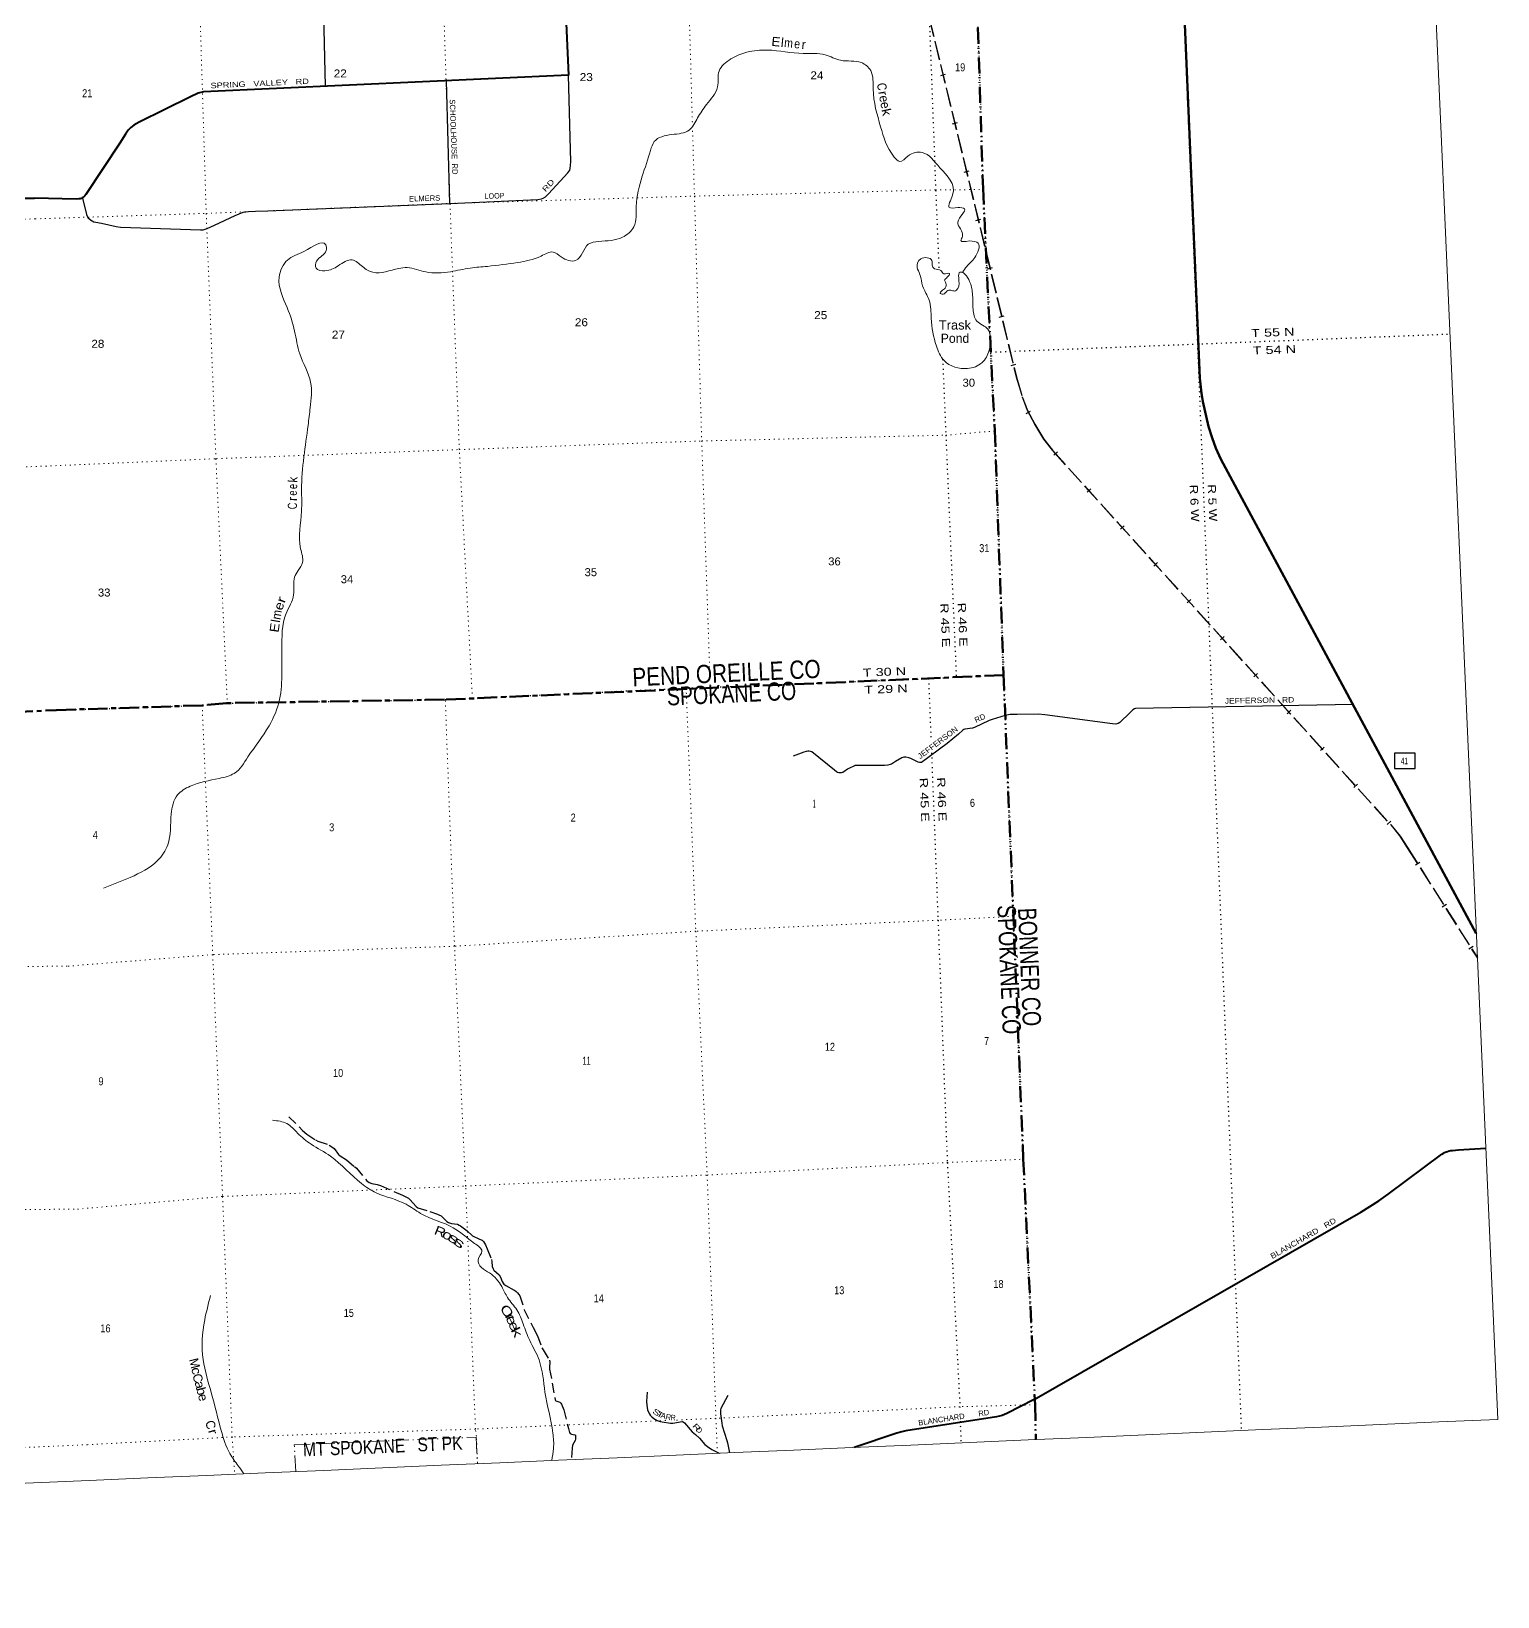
# Model space of a CAD drawing. Header units: feet. Extents: x 733631 to 986127, y 195788 to 388968.
# Drawn here: x 954066 to 986127, y 201402 to 235639 of the extents above; entities that cross this region are included whole.
import ezdxf
from ezdxf.enums import TextEntityAlignment as Align

# ---------------------------------------------------------------- set-up
doc = ezdxf.new("R2010")
doc.units = ezdxf.units.FT
doc.header["$LTSCALE"] = 70
for name, pattern in [('DASH_DOUBLE_DOT', [9.2, 5, -1.2, 0.3, -1.2, 0.3, -1.2]), ('DOT_DASHED', [7.7, 5, -1.2, 0.3, -1.2]), ('DOTTED', [1.5, 0.3, -1.2]), ('LONG_DASH_SHORT_DASH', [9.9, 6, -1.2, 1.5, -1.2]), ('LONG_DASHED', [7.5, 6, -1.5]), ('MEDIUM_DASHED', [4.5, 3, -1.5])]:
    doc.linetypes.add(name, pattern=pattern)
for name, color, linetype, lineweight in [('10', 7, 'DASH_DOUBLE_DOT', 60), ('11', 7, 'LONG_DASH_SHORT_DASH', 60), ('17', 7, 'Continuous', 25), ('23', 7, 'Continuous', 70), ('26', 7, 'Continuous', 40), ('29', 7, 'Continuous', 25), ('39', 7, 'Continuous', 13), ('4', 7, 'Continuous', 13), ('44', 7, 'DOT_DASHED', 13), ('6', 7, 'DOTTED', 25), ('63', 7, 'Continuous', 25), ('7', 7, 'DOTTED', 13)]:
    doc.layers.add(name, color=color, linetype=linetype, lineweight=lineweight)
for name, color, linetype in [('12', 7, 'Continuous'), ('27', 7, 'Continuous'), ('30', 7, 'Continuous'), ('41', 7, 'Continuous')]:
    doc.layers.add(name, color=color, linetype=linetype)

msp = doc.modelspace()

# ---------------------------------------------------------------- linework, layer by layer
at = {"layer": '10'}
msp.add_line((976013.4, 205599.24), (976029.38, 204838.56), dxfattribs=at)
msp.add_lwpolyline([(974259.5, 250745.89), (974275.87, 248297.75), (974436.7, 242941.15), (974700.87, 237643.47), (974874.82, 232199.25), (974964.1, 230265), (975131.77, 226897.58), (975322.29, 221576.41), (975322.21, 221578.42), (975755.6, 210970.98), (976013.4, 205599.24)], dxfattribs=at)
at = {"layer": '11'}
for points in [[(975326.27, 221559.43), (963100.83, 221021.88), (958334.95, 220946.46), (957808.86, 220896.67), (954611, 220793.28)], [(927467.69, 219745.41), (931734.35, 219874.12), (937061.64, 220072.91), (942377.6, 220251.07), (947332.6, 220478.4), (947729.53, 220493.21), (952515.8, 220700.11), (952989.37, 220715.76), (954611, 220793.28)]]:
    msp.add_lwpolyline(points, dxfattribs=at)
at = {"layer": '17'}
msp.add_lwpolyline([(983869.38, 219518.62), (984325.67, 219518.62), (984325.67, 219848.85), (983869.38, 219848.85)], close=True, dxfattribs=at)
at = {"layer": '23'}
msp.add_lwpolyline([(978646.94, 250937.69), (979617.05, 228051.46), (979650.39, 227727.32), (979683.43, 227544.72), (979807.9, 226993.61), (979881.53, 226747.79), (979967.65, 226521.05), (980077.38, 226280.01), (985659.13, 215908.47)], dxfattribs=at)
at = {"layer": '26'}
for points in [[(964905.96, 250340.06), (965135.81, 249467.81), (965144.35, 249433.62), (965149.28, 249403.9), (965809.92, 234679.71), (957834.5, 234313.46), (957771.33, 234304.03), (957716.56, 234284.09), (957548.07, 234208.07), (956422.15, 233651.96), (956309.41, 233587.04), (956241.06, 233533.61), (956183.4, 233473.77), (956122.27, 233386.33), (956003.15, 233193.22), (955261.82, 232068.66), (955237.77, 232038.39), (955200.95, 232006.68), (955180.66, 231993.86), (955156.1, 231983.17), (955133.68, 231977.83), (955105.91, 231974.63), (955047.71, 231970.89), (954133.16, 231992.64)], [(953885.43, 231992.64), (954133.16, 231992.64)], [(975992.36, 205714.79), (983134.89, 209815.09), (983529.73, 210063.63), (983734.47, 210206.37), (984905.47, 211081.02), (984932.08, 211097.93), (984960.99, 211113.9), (985000.64, 211130.9), (985033.5, 211142.24), (985064.1, 211151.31), (985098.09, 211158.11), (985142.85, 211164.35), (985268.36, 211176.68), (985865.91, 211213.53)], [(975992.36, 205714.79), (975397.39, 205408.11), (975292.14, 205365.15), (975237.1, 205348.5), (975172.27, 205333.68), (973183.35, 205029.12), (973102.4, 205009.78), (972989.56, 204978.27), (972057.13, 204665.74)]]:
    msp.add_lwpolyline(points, dxfattribs=at)
at = {"layer": '29'}
msp.add_line((963217.95, 231874.09), (963140.56, 234557.13), dxfattribs=at)
for points in [[(960434.4, 236933.58), (960492.88, 234435.54)], [(955183.68, 231991.06), (955271.9, 231630.46), (955286.13, 231594.27), (955305.1, 231565.8), (955362.55, 231514.47), (955394.28, 231491.76), (955434.12, 231474.67), (955477.76, 231461.38), (955601, 231439.97), (955919.83, 231368.36), (956019.17, 231357.58), (957765.35, 231297.18), (957824.71, 231300.01), (957908.19, 231322.79), (958070.46, 231396.66), (958527, 231608.44), (958697.47, 231683.5), (958818.55, 231694.47), (958966.27, 231701.98), (959240.32, 231712.55), (963225.89, 231873.52), (965138.65, 231959.7), (965220.37, 231975.86), (965258.31, 231987.25), (965307.91, 232022.14), (965374.46, 232081), (965798.23, 232544.08), (965838.89, 232602.36), (965849.38, 232640.77), (965864.7, 232782.67), (965809.92, 234679.71)], [(982965.06, 220914.36), (978211.87, 220828.79), (978187.68, 220824.07), (978153.69, 220801.39), (978084, 220735.3), (977865.9, 220524.77), (977826.01, 220497.73), (977775.25, 220486.22), (977707.23, 220489.42), (976228.81, 220690.86), (976088.12, 220700.49), (975619.01, 220699.25), (975464.94, 220693.69), (975360.29, 220676.98)], [(975360.29, 220676.98), (975074.99, 220588.8), (975007.84, 220563.85), (974688.34, 220413.39), (974648.1, 220400.85), (974477.84, 220377.79), (974452.68, 220368.58), (974431.81, 220353.39), (974336.54, 220263.82), (974093.35, 220063.5), (973528.76, 219650.05), (973509.71, 219643.37), (973486.95, 219643.37), (973454.03, 219653.51), (973296, 219734.85), (973249.78, 219747.78), (973185.27, 219761.07), (973158.71, 219762.97), (973139.83, 219761.73), (973118.87, 219755.38), (973096.1, 219745.89), (972959.59, 219666.6), (972870.32, 219611.09), (972840.88, 219599.86), (972796.33, 219590.21), (972720.46, 219583.55), (972111.41, 219582.62), (972088.64, 219582.62), (972074.41, 219580.72), (972061.42, 219574.75), (971942.55, 219518.07), (971910.77, 219498.83), (971832.5, 219442.13), (971807.84, 219428.84), (971792.65, 219425.05), (971772.2, 219423.32), (971747.12, 219421.25), (971720.56, 219423.14), (971693.04, 219428.84), (971671.23, 219440.23), (971625.07, 219480.81), (971129.64, 219877.56), (971102.99, 219890.18), (971072.62, 219894.92), (971046.07, 219894.93), (971010.01, 219891.13), (970960.33, 219875.71), (970725.51, 219784.74)], [(967530.2, 205878.36), (967517.4, 205669.8), (967523.35, 205591.44), (967541.47, 205489.41), (967573.12, 205407.14), (967595.86, 205371.5), (967632.12, 205335.22), (967677.44, 205301.21), (967751.97, 205258), (967815.68, 205233.19), (967856.47, 205224.12), (968044.73, 205197.81), (968093.28, 205195.78), (968298.36, 205233.19), (968317.63, 205227.53), (968344.82, 205207.12), (968513.67, 205006.57), (968587.3, 204946.36), (968674.02, 204866.87), (968793.85, 204731.77), (968847.9, 204685.61), (968944.99, 204624.06), (969104.96, 204537.77)], [(969298.68, 205802.6), (969145.04, 205518.56), (969135.46, 205489.11), (969132.61, 205463.48), (969137.02, 205399.13), (969161.07, 205197.69), (969174.22, 205135.88), (969274.91, 204816.09), (969285.62, 204766.15), (969331.42, 204547.57)]]:
    msp.add_lwpolyline(points, dxfattribs=at)
at = {"layer": '29', "linetype": 'MEDIUM_DASHED'}
msp.add_lwpolyline([(959696.85, 211898.51), (959997.3, 211602), (960090.89, 211520.67), (960278.63, 211393.69), (960333.75, 211363.09), (960582.3, 211279.56), (960640.59, 211244.73), (960690.45, 211201.72), (960781.44, 211075.95), (960817.57, 211044.14), (960956.95, 210954.83), (961134.42, 210808.72), (961172.87, 210772.51), (961403.84, 210497.37), (961453.67, 210461.19), (961510.09, 210436.62), (961628.58, 210416.79), (961703.62, 210394.85), (962178.99, 210181.49), (962312.66, 210115.77), (962341.4, 210090.2), (962479.63, 209935.41), (962514.88, 209910.45), (962777.91, 209824.68), (962946.37, 209772.14), (962978.62, 209756.95), (963025.03, 209732.31), (963149.38, 209608.87), (963185.19, 209588.44), (963249.94, 209567.1), (963384.21, 209546.9), (963418.8, 209531.03), (963451.06, 209512.05), (963598.81, 209402.9), (963715.37, 209295.89), (963868.47, 209225.37), (963923.5, 209196.89), (963950.06, 209168.41), (963995.6, 209096.27), (964035.63, 209010.17), (964124.62, 208777.32), (964131.71, 208734.82), (964141.69, 208623.54), (964162.57, 208572.28), (964182.55, 208544.74), (964294.88, 208443.64), (964327.63, 208391.93), (964360.46, 208294.46), (964380.76, 208260.93), (964399.73, 208240.05), (964437.93, 208210.31), (964631.09, 208103.94), (964667.25, 208078.67), (964699.51, 208046.4), (964727.97, 208014.13), (964744.1, 207982.67), (964845.25, 207677.21), (965035.81, 207292.06), (965136.79, 207109.78), (965230.76, 206844.64), (965254.26, 206798.82), (965394.95, 206575.52), (965405.32, 206537.09), (965398.5, 206412.06), (965397.73, 206379.51), (965522.95, 205707.44), (965530.54, 205696.05), (965538.13, 205688.46), (965619.91, 205654.38), (965646.28, 205635.3), (965655.77, 205614.41), (965708.26, 205487.82), (965810.83, 205081.43), (965836.02, 204989.81), (965849.3, 204968.92), (965877.66, 204954.51), (965948.63, 204942.84), (965961.24, 204934.75), (965965.03, 204917.66), (965961.86, 204850.41), (965955.55, 204815.15), (965902.02, 204713.02), (965889.14, 204653.77), (965873.2, 204398.12)], dxfattribs=at)
at = {"layer": '39'}
for points in [[(955647.65, 216900.09), (956230.98, 217135.4), (956825.89, 217500.4), (957047.92, 217845.79), (957127.04, 218521.3), (957263.75, 218938.33), (957539.82, 219126.11), (958173.76, 219300.64), (958505.11, 219409.63), (958803.42, 219767.9), (959263.98, 220449.18), (959495.96, 221027.23), (959545.88, 221614.82), (959546.07, 222123.85), (959637.55, 222906.86), (959800.91, 223312.74), (959823.45, 223703.4), (959901.22, 223845.6), (959995.99, 224020.74), (959955.05, 224322.24), (959974.59, 225141.02), (959976.21, 225609.7), (960025.45, 226330.58), (960118.19, 227020.72), (960165.01, 227410.25), (960173.79, 227962.01), (959937.86, 228581.63), (959823.38, 229078.41), (959657.56, 229599.59), (959484.81, 230259.89), (959667.39, 230636.16), (960036.15, 230829.33), (960503.63, 230971.55), (960514.24, 230842.66), (960304.28, 230612.84), (960291.55, 230458.87), (960487.5, 230399.33), (960776.35, 230510.82), (961084.74, 230641.2), (961306.08, 230491.69), (961534.56, 230368.69), (962099.04, 230451.82), (962282.13, 230470.59), (962693.35, 230376.45), (963230.29, 230381.82), (963663.68, 230460.18), (964039.94, 230498.09), (964697.26, 230582.57), (965211.27, 230722.44), (965474.69, 230810.79), (965654.14, 230704.19), (965967.84, 230626.71), (966117.35, 230795.76), (966242.09, 230980.06), (966474.1, 231043.03), (966991.84, 231134.56), (967240.12, 231365.77), (967293.08, 231810.05), (967425.35, 232467.29), (967605.19, 233035.37), (967687.29, 233226.2), (968069.58, 233379.46), (968451.7, 233480.2), (968634.23, 233743.37), (968829.81, 234037.3), (969070.66, 234421.76), (969104.79, 234770.42), (969364.03, 235034.35), (969714.19, 235182.41), (970158.8, 235228.86), (970944.98, 235152.38), (971426.59, 235123.42), (971761.96, 235004.31), (972216.05, 234954.15), (972418.08, 234779.7), (972470.65, 234377.62), (972635.13, 233551.39), (972931.11, 232889.51), (973051.64, 232792.89), (973233.26, 232910.59), (973543.49, 232988.52), (973930.85, 232655.16), (974208.49, 232055.23), (974133.2, 231785.87), (974323.12, 231782.67), (974469.32, 231759.7), (974324.3, 231463.56), (974379.99, 231316.11), (974424.01, 231156.12), (974393, 231062.08), (974574.93, 231056.57)], [(974574.93, 231056.57), (974770.67, 231003.08), (974692.91, 230689.19), (974518.04, 230494.98), (974425.77, 230364.99)], [(974401.7, 230367.91), (974373.08, 230368.52), (974342.86, 230252.29), (974324.98, 230015.31), (974256.32, 229958.27), (974170.77, 229979.4), (974084.83, 229954.06), (974004.29, 229890.54), (973938.83, 229914.42), (973967.58, 229957.88), (974046.04, 230023.35), (974064.44, 230131.07), (974033.86, 230196.62), (974094.17, 230261.43), (974139.72, 230343.88), (974018.79, 230337.47), (973953.63, 230409.84), (973815, 230447.22), (973761.81, 230524.06), (973756.15, 230626.87), (973512.66, 230660.45), (973434.37, 230475.81), (973494.31, 230322.45), (973537.45, 230130.11), (973626.03, 229909.11), (973693.89, 229760.09), (973742.28, 229361.9), (973854.56, 228755.96), (974023.33, 228436.89), (974538.31, 228263.7), (974852.81, 228392.28), (975008.91, 228660.55), (975036.02, 228922.1), (974982.51, 229122.15), (974739.93, 229301.19), (974658.21, 229556.77), (974643.79, 229907.71), (974582.02, 230170.08), (974477.57, 230325.86), (974409.45, 230367.82), (974401.7, 230367.91)], [(959340.54, 211822.86), (959654.1, 211749.41), (959889.68, 211539.82), (960182.87, 211300), (960610.23, 211034.76), (961285.59, 210437.16), (961607.67, 210236.77), (962262.77, 209983.84), (962576.72, 209785.17), (963292.51, 209471.83), (963758.95, 209129.23), (963918.42, 208959.29), (963836.17, 208772.49), (963908.92, 208599.4), (964084.69, 208482.57), (964353.73, 208183.3), (964479.25, 207945.47), (964680.59, 207676.05), (964820.71, 207368.06), (964964.76, 207005.66), (965167.56, 206580.77), (965297.45, 205876.49), (965470.4, 204981.89), (965484.32, 204645.07), (965445.68, 204380.9)], [(957985.78, 207988.31), (957857.24, 207454.42), (957823.28, 206586.64), (958009.25, 205837.94), (958217.31, 205035.51), (958408.7, 204533.45), (958591.97, 204261.35), (958715.89, 204089.89)]]:
    msp.add_spline(points, degree=3, dxfattribs=at)
at = {"layer": '4'}
msp.add_line((978041.57, 388968.11), (986127.21, 205281.03), dxfattribs=at)
msp.add_line((978041.57, 388968.11), (986127.21, 205281.03), dxfattribs=at)
for points in [[(986127.2, 205281.03), (984844.02, 205224.55), (983560.82, 205168.14), (982277.63, 205111.81), (980994.44, 205055.55), (979711.22, 204999.36), (978428.01, 204943.25), (977144.81, 204887.21), (975861.61, 204831.24), (974578.37, 204775.34), (973295.15, 204719.52), (972011.94, 204663.78), (970728.69, 204608.11), (969445.46, 204552.5), (968162.26, 204496.98), (966878.99, 204441.53), (965595.75, 204386.15), (964312.53, 204330.84), (963029.26, 204275.61), (961746.02, 204220.45), (960462.79, 204165.37), (959179.52, 204110.36), (957896.24, 204055.42), (956612.97, 204000.55), (955329.71, 203945.77)], [(986127.2, 205281.03), (984844.02, 205224.55), (983560.82, 205168.14), (982277.63, 205111.81), (980994.44, 205055.55), (979711.22, 204999.36), (978428.01, 204943.25), (977144.81, 204887.21), (975861.61, 204831.24), (974578.37, 204775.34), (973295.15, 204719.52), (972011.94, 204663.78), (970728.69, 204608.11), (969445.46, 204552.5), (968162.26, 204496.98), (966878.99, 204441.53), (965595.75, 204386.15), (964312.53, 204330.84), (963029.26, 204275.61), (961746.02, 204220.45), (960462.79, 204165.37), (959179.52, 204110.36), (957896.24, 204055.42), (956612.97, 204000.55), (955329.71, 203945.77)], [(955329.72, 203945.77), (924530.42, 202655.59), (893729.4, 201402.33)], [(955329.72, 203945.77), (924530.42, 202655.59), (893729.4, 201402.33)]]:
    msp.add_lwpolyline(points, dxfattribs=at)
at = {"layer": '44'}
msp.add_lwpolyline([(959846.89, 204138.97), (959816.85, 204727.06), (963794.87, 204889.94), (963821.06, 204309.69)], dxfattribs=at)
at = {"layer": '6'}
for p, q in [((975042.44, 228622.56), (985081.69, 229018.51)), ((973683.51, 221480.05), (973737.62, 220125.18)), ((974373.84, 205244.49), (974394.46, 204767.34))]:
    msp.add_line(p, q, dxfattribs=at)
for points in [[(973168.7, 250698.42), (973241.03, 248238.04), (973401.86, 242885.03), (973639.4, 237532.79), (973839.2, 232163.01), (973911.63, 230411.61)], [(976029.38, 204838.56), (976013.4, 205599.24), (975754.98, 210970.92), (975689.48, 212596.6), (975537.02, 216283.47), (975469.95, 217953.53), (975324.27, 221571.6), (975270.15, 223323.3), (975131.77, 226897.58), (975042.82, 228615.32), (974880.59, 232178.63), (974828.81, 233930.04), (974697.72, 237588.4), (974626.34, 239261.34), (974435.71, 242942.79), (974402.92, 244614.09), (974274.73, 248299.83), (974266.47, 249934.67), (974259.5, 250745.89)], [(978646.94, 250937.69), (979561.38, 228814.49), (980521.69, 205034.82)], [(973992.02, 228468.04), (974060.75, 226806.15), (974290.03, 221516.22)], [(954611, 220793.28), (957802.36, 220897.02), (958351.92, 220945.27), (963117.63, 221022.89), (963707.25, 221052.97), (968406.28, 221276.21), (968920.68, 221290.86), (973683.51, 221480.05), (974290.03, 221516.22), (975328.4, 221560.01)], [(973748.22, 219859.9), (973890.32, 216197.39), (974093.67, 210898.44), (974369.17, 205557.68), (974370.67, 205457.24)]]:
    msp.add_lwpolyline(points, dxfattribs=at)
at = {"layer": '63'}
for p, q in [((973950.07, 234673.21), (974057.57, 234699.26)), ((974206.22, 233615.96), (974313.72, 233642.01)), ((974462.38, 232558.71), (974569.88, 232584.76)), ((974718.54, 231501.46), (974826.04, 231527.51)), ((974974.7, 230444.21), (975082.2, 230470.25)), ((975230.86, 229386.96), (975338.36, 229413)), ((975487.01, 228329.71), (975594.51, 228355.75)), ((975817.98, 227282.01), (975915.43, 227334.34)), ((976420.06, 226365.76), (976502.16, 226439.88)), ((977149.08, 225558.33), (977231.17, 225632.46)), ((977878.09, 224750.91), (977960.19, 224825.03)), ((978607.1, 223943.48), (978689.2, 224017.61)), ((979336.12, 223136.06), (979418.21, 223210.18)), ((980065.13, 222328.63), (980147.23, 222402.76)), ((980794.14, 221521.21), (980876.24, 221595.33)), ((981523.16, 220713.78), (981605.25, 220787.91)), ((982252.17, 219906.36), (982334.27, 219980.48)), ((982981.18, 219098.93), (983063.28, 219173.06)), ((983710.2, 218291.51), (983792.29, 218365.63)), ((984328.63, 217409.52), (984422, 217468.81)), ((984911.76, 216491.17), (985005.14, 216550.47)), ((985494.89, 215572.83), (985588.27, 215632.12))]:
    msp.add_line(p, q, dxfattribs=at)
at = {"layer": '63', "linetype": 'LONG_DASHED', "lineweight": 13}
msp.add_lwpolyline([(964686.57, 250330.88), (972516.77, 239967.11), (972615.66, 239801.07), (972718.48, 239614.71), (972852.89, 239312.93), (972902.12, 239178.58), (972954.39, 238997.16), (975600.86, 228074.29), (975729.37, 227643.75), (975840.57, 227346.69), (976001.7, 227046.64), (976198.64, 226719.72), (976392.16, 226472.02), (983825.68, 218238.96), (983988.98, 218036.12), (984151.2, 217783.15), (985682.8, 215371.11)], dxfattribs=at)
at = {"layer": '63', "linetype": 'LONG_DASHED'}
msp.add_lwpolyline([(964689.84, 250333.35), (972520.18, 239969.4), (972619.22, 239803.11), (972722.15, 239616.54), (972856.69, 239314.47), (972906.02, 239179.85), (972958.35, 238998.21), (975604.82, 228075.36), (975733.26, 227645.06), (975844.31, 227348.39), (976005.26, 227048.67), (976202.02, 226722.05), (976395.3, 226474.66), (983828.8, 218241.62), (983992.31, 218038.52), (984154.66, 217785.36), (985686.26, 215373.31)], dxfattribs=at)
at = {"layer": '7'}
msp.add_line((968907.45, 221350.27), (968909.38, 221290.02), dxfattribs=at)
for points in [[(967893.95, 250469.3), (967978.28, 248024.62), (968180.96, 242687.27), (968414.04, 237346.99), (968565.39, 232034.03), (968724.28, 226678.93), (968895.24, 221730.44)], [(957239.54, 250010.29), (957321.83, 247588.99), (957508.29, 242196.51), (957727.56, 236904.2), (957890.74, 231656.32), (958102.56, 226289), (958351.92, 220945.27)], [(963709.34, 221051.03), (963424.3, 226490.42), (963220.68, 231853.99), (963050.26, 237192.52), (962898.83, 242450.93), (962719.79, 247861.86), (962575.1, 250239.51)], [(954152.59, 231537.11), (957890.74, 231656.32), (963217.95, 231874.09), (968565.39, 232034.03), (973834.95, 232168.92), (974880.59, 232178.63)], [(954152.59, 231537.11), (952594.36, 231494.23), (947258.63, 231250.66), (941987.14, 231015.56), (936652.67, 230792.25), (931216.72, 230585.37), (925862.4, 230353.23), (923391.39, 230242.09)], [(954383.35, 226128.93), (958118.62, 226291.6), (963424.3, 226490.42), (968724.28, 226678.93), (974060.75, 226806.15), (975133.79, 226897.65), (975131.77, 226897.58)], [(937111.11, 225435.79), (942241.25, 225583.47), (947480.59, 225772.42), (952800.29, 226067.92), (954383.35, 226128.93)], [(968383.51, 221275.54), (968594.28, 215954.48), (968843.14, 210624.87), (969035.17, 205303.29), (969066.37, 204536.1)], [(957802.36, 220897.02), (958033.31, 215445.56), (958248.47, 210155.13), (958456.52, 204894.73), (958516.62, 204081.98)], [(963821.06, 204309.69), (963797.99, 204911.33), (963777.24, 205068.9), (963561.14, 210384.5), (963319.38, 215627.51), (963117.63, 221022.89)], [(975539.04, 216283.55), (973890.32, 216197.39), (968594.21, 215956.5), (963319.38, 215627.51), (958033.31, 215445.56), (954850, 215191.66)], [(954850, 215191.66), (952769.56, 215180.61), (947576.96, 214994.93), (942589.79, 214764.37)], [(955077.3, 209879.21), (958248.47, 210155.13), (963561.14, 210384.5), (968843.14, 210624.87), (974093.67, 210898.44), (975754.98, 210970.92)], [(942690.07, 209467.5), (947751.85, 209644.25), (952985.73, 209859.77), (955076.67, 209879.25)], [(976013.4, 205599.24), (974369.17, 205557.68), (969035.17, 205303.29), (968171.19, 205264.78)], [(967936.46, 205254.31), (963777.24, 205068.9), (958456.52, 204894.73), (955296.51, 204726.89)], [(955296.51, 204726.89), (953256.83, 204635.96), (947898.56, 204401.66), (942845.13, 204162.56)]]:
    msp.add_lwpolyline(points, dxfattribs=at)

# ---------------------------------------------------------------- texts
at = {"layer": '12'}
for s, rotation, width, p in [('PEND OREILLE CO', 2.617, 0.85, (967217.33, 221311.26)), ('SPOKANE CO', 2.617, 0.8, (967971.34, 220891.35)), ('SPOKANE CO', 272.419, 0.8, (975187.83, 216521.99)), ('BONNER CO', 272.419, 0.8, (975638.5, 216460.61))]:
    msp.add_text(s, height=400, rotation=rotation, dxfattribs=dict(at, width=width)).set_placement(p)
at = {"layer": '17', "width": 0.6}
msp.add_text('41', height=140, dxfattribs=at).set_placement((984086.33, 219610.36), align=Align.CENTER)
at = {"layer": '27'}
for s, rotation, width, p in [('SPRING   VALLEY   RD', 2.629, 1.25, (957987.58, 234390.56)), ('BLANCHARD   RD', 29.859, 1.2, (981199.59, 208784.81)), ('RD', 8.706, 0.9, (974781.46, 205344.65))]:
    msp.add_text(s, height=120, rotation=rotation, dxfattribs=dict(at, width=width)).set_placement(p)
msp.add_text('BLANCHARD', height=120, rotation=8.706, dxfattribs=at).set_placement((973469.43, 205143.74))
at = {"layer": '30'}
for s, rotation, width, p in [('SCHOOLHOUSE  RD', 272.17, 1.05, (963242.2, 233327.01)), ('RD', 47.538, 1.3, (965413.06, 232226.87)), ('LOOP', 2.032, 0.95, (964196.06, 231980.03)), ('RD', 25.217, 1.05, (974832.99, 220562.67)), ('JEFFERSON', 37.215, 1.1, (973919.99, 220034.79)), ('S', 323.114, 1.55, (967698.26, 205385.26)), ('T', 329.896, 1.55, (967786.32, 205333.97)), ('A', 342.964, 1.1, (967871.47, 205301.29)), ('R', 347.544, 0.85, (967982.39, 205274.82)), ('R', 355.106, 0.75, (968095.44, 205259.2)), ('R', 310.095, 1.5, (968567.52, 205065.03))]:
    msp.add_text(s, height=120, rotation=rotation, dxfattribs=dict(at, width=width)).set_placement(p, align=Align.CENTER)
for s, rotation, p in [('ELMERS', 2.032, (962668.81, 231925.77)), ('D', 314.726, (968629.76, 205003.3))]:
    msp.add_text(s, height=120, rotation=rotation, dxfattribs=at).set_placement(p, align=Align.CENTER)
at = {"layer": '30', "width": 1.15}
msp.add_text('JEFFERSON   RD', height=120, rotation=1.031, dxfattribs=at).set_placement((980162.25, 220933.45))
at = {"layer": '41'}
for s, rotation, width, p in [('E', 354.549, 1.1, (970338.02, 235312.58)), ('m', 354.339, 0.85, (970614.65, 235285.89)), ('e', 354.339, 0.85, (970801.73, 235267.07)), ('C', 276.738, 0.85, (972566.77, 234416.36)), ('r', 280.564, 1.1, (972592.93, 234267.37)), ('k', 281.952, 1.15, (972669.26, 233851.98)), ('k', 86.513, 0.95, (959883.48, 225827.47)), ('e', 88.258, 0.75, (959878.33, 225681.04)), ('C', 89.938, 0.75, (959874.72, 225257.89)), ('e', 88.665, 0.75, (959875.08, 225537.46)), ('r', 70.029, 1.35, (959624.06, 223174.57)), ('m', 80.286, 0.95, (959528.68, 222863.61)), ('e', 72.765, 1.15, (959576.5, 223041.26)), ('E', 82.417, 1.15, (959485.12, 222582.32)), ('R', 338.673, 1.25, (962970.42, 209294.56)), ('o', 332.887, 1.4, (963118.2, 209225.51)), ('s', 328.235, 1.8, (963247.75, 209152.41)), ('s', 324.798, 1.9, (963365.1, 209069.78)), ('C', 304.827, 1.45, (964378.51, 207594.86)), ('r', 303.946, 1.8, (964450.1, 207483.22)), ('e', 295.721, 1.35, (964473.94, 207409.71)), ('e', 293.205, 1.3, (964528.08, 207285.89)), ('k', 297.205, 1.6, (964591.56, 207143.77)), ('c', 283.648, 1.2, (957579.37, 206319.78)), ('a', 284.251, 1.15, (957654.89, 206014.47)), ('b', 284.251, 1.15, (957690.95, 205872.52)), ('e', 284.423, 1.05, (957725.63, 205736.28)), ('r', 285.603, 1.2, (957944.55, 204983.91))]:
    msp.add_text(s, height=200, rotation=rotation, dxfattribs=dict(at, width=width)).set_placement(p, align=Align.CENTER)
for s, rotation, p in [('l', 354.549, (970477.71, 235294.48)), ('r', 354.339, (970944.94, 235251.37)), ('e', 280.564, (972614.96, 234145.79)), ('e', 280.564, (972641.72, 234005.72)), ('r', 89.665, (959875.05, 225410.01)), ('l', 80.286, (959505.18, 222726.23)), ('M', 283.648, (957539.79, 206482.75)), ('C', 283.648, (957610.59, 206160.54)), ('C', 284.649, (957891.52, 205136.56))]:
    msp.add_text(s, height=200, rotation=rotation, dxfattribs=at).set_placement(p, align=Align.CENTER)
at = {"layer": '41', "width": 1.05}
msp.add_text('Trask', height=200, dxfattribs=at).set_placement((973909.26, 229115.76))
at = {"layer": '41'}
msp.add_text('Pond', height=200, dxfattribs=at).set_placement((973949.32, 228825.19))
at = {"layer": '44', "width": 0.85}
for s, p in [('MT SPOKANE', (960012.36, 204470.18)), ('ST PK', (962514.75, 204577.31))]:
    msp.add_text(s, height=300, rotation=2.345, dxfattribs=at).set_placement(p)
at = {"layer": '6'}
for s, rotation, width, p in [('T 55 N', 2.259, 1.35, (980740.32, 228947.36)), ('T 54 N', 2.259, 1.35, (980774.44, 228567.53)), ('R 6 W', 272.313, 1.25, (979394.41, 225720.69)), ('R 5 W', 272.313, 1.25, (979787.71, 225728.66)), ('R 45 E', 272.482, 1.35, (973940.16, 223127.26)), ('R 46 E', 272.482, 1.35, (974319.77, 223139.35)), ('T 30 N', 2.275, 1.35, (972249.21, 221523.16)), ('T 29 N', 2.275, 1.35, (972281.99, 221146.75)), ('R 45 E', 272.222, 1.35, (973489.87, 219311.37)), ('R 46 E', 272.222, 1.35, (973869.22, 219320.49))]:
    msp.add_text(s, height=175, rotation=rotation, dxfattribs=dict(at, width=width)).set_placement(p)
at = {"layer": '7'}
for s, width, p in [('19', 0.85, (974264.25, 234763.96)), ('22', 1.1, (960677.84, 234629.78)), ('23', 1.1, (966057.16, 234550.14)), ('24', 1.1, (971100.2, 234588.41)), ('21', 0.85, (955178.05, 234197.33)), ('25', 1.1, (971183.11, 229344.23)), ('27', 1.1, (960636.75, 228918.09)), ('26', 1.1, (965950.27, 229188.14)), ('28', 1.1, (955377.61, 228716.93)), ('30', 1.05, (974426.56, 227866.91)), ('31', 0.85, (974791.26, 224247.19)), ('36', 1.05, (971489.89, 223957.58)), ('34', 1.05, (960831.8, 223568.35)), ('35', 1.05, (966162.39, 223721.86)), ('33', 1.05, (955523.36, 223276.51)), ('1', 0.4, (971152.05, 218659.17)), ('6', 0.85, (974588.22, 218676.95)), ('2', 0.85, (965858.99, 218355.14)), ('4', 0.85, (955411.75, 217976.22)), ('3', 0.85, (960579.27, 218141.74)), ('7', 0.85, (974897.41, 213468.71)), ('12', 0.85, (971415.55, 213341.1)), ('11', 0.65, (966114.97, 213036.77)), ('9', 0.85, (955535.48, 212587.53)), ('10', 0.85, (960664.04, 212769.81)), ('13', 0.85, (971620.32, 208017.3)), ('18', 0.85, (975101.33, 208153.62)), ('14', 0.85, (966361.47, 207840.28)), ('15', 0.85, (960897.87, 207522.47)), ('16', 0.85, (955576.95, 207183.73))]:
    msp.add_text(s, height=175, dxfattribs=dict(at, width=width)).set_placement(p)

doc.saveas('drawing.dxf')
